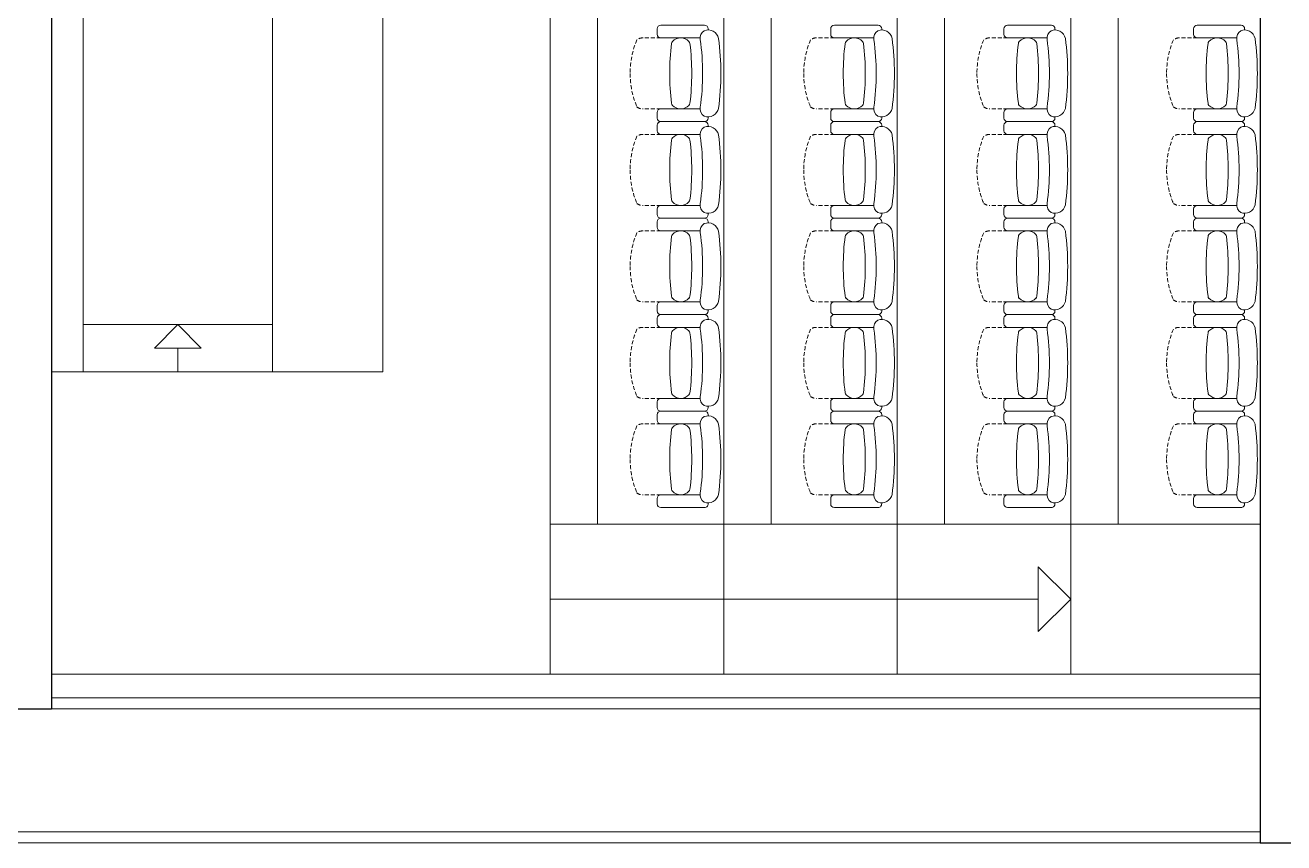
# Model space of a CAD drawing. Header units: inches. Extents: x 11 to 1053, y 2 to 902.
# Drawn here: x 460.9 to 540.6, y 64.4 to 116.2 of the extents above; entities that cross this region are included whole.
import ezdxf

# ---------------------------------------------------------------- set-up
doc = ezdxf.new("R2010")
doc.units = ezdxf.units.IN
doc.header["$MEASUREMENT"] = 0
doc.linetypes.add('DASHED2', pattern=[0.375, 0.25, -0.125])
for name, color, linetype, lineweight in [('OPREMA', 253, 'Continuous', 0), ('STOLARIJA', 5, 'Continuous', 0), ('ZID', 5, 'Continuous', 30)]:
    doc.layers.add(name, color=color, linetype=linetype, lineweight=lineweight)

msp = doc.modelspace()

# ---------------------------------------------------------------- linework, layer by layer
at = {"layer": 'OPREMA'}
for p, q in [((494.13, 163.409, 50), (494.13, 75.109, 50)), ((505.13, 163.409, 50), (505.13, 75.109, 50)), ((497.13, 153.909, 50), (497.13, 84.609, 50)), ((508.13, 153.909, 50), (508.13, 84.609, 50)), ((464.53, 144.259, 50), (464.53, 94.259, 50)), ((476.53, 144.259, 50), (476.53, 94.259, 50)), ((483.53, 144.259, 50), (483.53, 94.259, 50)), ((516.13, 119.259, 50), (516.13, 84.259, 50)), ((519.13, 84.609, 50), (519.13, 119.259, 50)), ((527.13, 84.259, 50), (527.13, 119.259, 50)), ((530.13, 84.609, 50), (530.13, 119.259, 50)), ((500.912, 115.657, 50), (500.912, 116.004, 50)), ((503.915, 116.234, 50), (501.143, 116.234, 50)), ((503.915, 116.234, 50), (501.143, 116.234, 50)), ((504.146, 115.931, 50), (504.146, 116.004, 50)), ((511.912, 115.657, 50), (511.912, 116.004, 50)), ((514.915, 116.234, 50), (512.143, 116.234, 50)), ((514.915, 116.234, 50), (512.143, 116.234, 50)), ((515.146, 115.931, 50), (515.146, 116.004, 50)), ((522.892, 115.657, 50), (522.892, 116.004, 50)), ((525.895, 116.234, 50), (523.123, 116.234, 50)), ((525.895, 116.234, 50), (523.123, 116.234, 50)), ((526.126, 115.931, 50), (526.126, 116.004, 50)), ((534.912, 115.657, 50), (534.912, 116.004, 50)), ((537.915, 116.234, 50), (535.143, 116.234, 50)), ((537.915, 116.234, 50), (535.143, 116.234, 50)), ((538.146, 115.931, 50), (538.146, 116.004, 50)), ((501.143, 115.427, 50), (503.639, 115.427, 50)), ((512.143, 115.427, 50), (514.639, 115.427, 50)), ((523.123, 115.427, 50), (525.619, 115.427, 50)), ((535.143, 115.427, 50), (537.639, 115.427, 50)), ((501.143, 110.927, 50), (503.639, 110.927, 50)), ((512.143, 110.927, 50), (514.639, 110.927, 50)), ((523.123, 110.927, 50), (525.619, 110.927, 50)), ((535.143, 110.927, 50), (537.639, 110.927, 50)), ((500.912, 110.696, 50), (500.912, 110.35, 50)), ((503.915, 110.119, 50), (501.143, 110.119, 50)), ((503.915, 110.119, 50), (501.143, 110.119, 50)), ((504.146, 110.423, 50), (504.146, 110.35, 50)), ((504.146, 110.423, 50), (504.146, 110.355, 50)), ((511.912, 110.696, 50), (511.912, 110.35, 50)), ((514.915, 110.119, 50), (512.143, 110.119, 50)), ((514.915, 110.119, 50), (512.143, 110.119, 50)), ((515.146, 110.423, 50), (515.146, 110.35, 50)), ((515.146, 110.423, 50), (515.146, 110.355, 50)), ((522.892, 110.696, 50), (522.892, 110.35, 50)), ((525.895, 110.119, 50), (523.123, 110.119, 50)), ((525.895, 110.119, 50), (523.123, 110.119, 50)), ((526.126, 110.423, 50), (526.126, 110.35, 50)), ((526.126, 110.423, 50), (526.126, 110.355, 50)), ((534.912, 110.696, 50), (534.912, 110.35, 50)), ((537.915, 110.119, 50), (535.143, 110.119, 50)), ((537.915, 110.119, 50), (535.143, 110.119, 50)), ((538.146, 110.423, 50), (538.146, 110.35, 50)), ((538.146, 110.423, 50), (538.146, 110.355, 50)), ((500.912, 109.542, 50), (500.912, 109.888, 50)), ((501.143, 109.311, 50), (503.639, 109.311, 50)), ((504.146, 109.815, 50), (504.146, 109.888, 50)), ((511.912, 109.542, 50), (511.912, 109.888, 50)), ((512.143, 109.311, 50), (514.639, 109.311, 50)), ((515.146, 109.815, 50), (515.146, 109.888, 50)), ((522.892, 109.542, 50), (522.892, 109.888, 50)), ((523.123, 109.311, 50), (525.619, 109.311, 50)), ((526.126, 109.815, 50), (526.126, 109.888, 50)), ((534.912, 109.542, 50), (534.912, 109.888, 50)), ((535.143, 109.311, 50), (537.639, 109.311, 50)), ((538.146, 109.815, 50), (538.146, 109.888, 50)), ((500.912, 104.581, 50), (500.912, 104.234, 50)), ((501.143, 104.811, 50), (503.639, 104.811, 50)), ((511.912, 104.581, 50), (511.912, 104.234, 50)), ((512.143, 104.811, 50), (514.639, 104.811, 50)), ((522.892, 104.581, 50), (522.892, 104.234, 50)), ((523.123, 104.811, 50), (525.619, 104.811, 50)), ((534.912, 104.581, 50), (534.912, 104.234, 50)), ((535.143, 104.811, 50), (537.639, 104.811, 50)), ((500.912, 103.427, 50), (500.912, 103.773, 50)), ((503.915, 104.004, 50), (501.143, 104.004, 50)), ((503.915, 104.004, 50), (501.143, 104.004, 50)), ((504.146, 104.307, 50), (504.146, 104.234, 50)), ((504.146, 104.307, 50), (504.146, 104.239, 50)), ((504.146, 103.7, 50), (504.146, 103.773, 50)), ((511.912, 103.427, 50), (511.912, 103.773, 50)), ((514.915, 104.004, 50), (512.143, 104.004, 50)), ((514.915, 104.004, 50), (512.143, 104.004, 50)), ((515.146, 104.307, 50), (515.146, 104.234, 50)), ((515.146, 104.307, 50), (515.146, 104.239, 50)), ((515.146, 103.7, 50), (515.146, 103.773, 50)), ((522.892, 103.427, 50), (522.892, 103.773, 50)), ((525.895, 104.004, 50), (523.123, 104.004, 50)), ((525.895, 104.004, 50), (523.123, 104.004, 50)), ((526.126, 104.307, 50), (526.126, 104.234, 50)), ((526.126, 104.307, 50), (526.126, 104.239, 50)), ((526.126, 103.7, 50), (526.126, 103.773, 50)), ((534.912, 103.427, 50), (534.912, 103.773, 50)), ((537.915, 104.004, 50), (535.143, 104.004, 50)), ((537.915, 104.004, 50), (535.143, 104.004, 50)), ((538.146, 104.307, 50), (538.146, 104.234, 50)), ((538.146, 104.307, 50), (538.146, 104.239, 50)), ((538.146, 103.7, 50), (538.146, 103.773, 50)), ((501.143, 103.196, 50), (503.639, 103.196, 50)), ((512.143, 103.196, 50), (514.639, 103.196, 50)), ((523.123, 103.196, 50), (525.619, 103.196, 50)), ((535.143, 103.196, 50), (537.639, 103.196, 50)), ((500.912, 98.465, 50), (500.912, 98.119, 50)), ((501.143, 98.696, 50), (503.639, 98.696, 50)), ((504.146, 98.192, 50), (504.146, 98.119, 50)), ((504.146, 98.192, 50), (504.146, 98.124, 50)), ((511.912, 98.465, 50), (511.912, 98.119, 50)), ((512.143, 98.696, 50), (514.639, 98.696, 50)), ((515.146, 98.192, 50), (515.146, 98.119, 50)), ((515.146, 98.192, 50), (515.146, 98.124, 50)), ((522.892, 98.465, 50), (522.892, 98.119, 50)), ((523.123, 98.696, 50), (525.619, 98.696, 50)), ((526.126, 98.192, 50), (526.126, 98.119, 50)), ((526.126, 98.192, 50), (526.126, 98.124, 50)), ((534.912, 98.465, 50), (534.912, 98.119, 50)), ((535.143, 98.696, 50), (537.639, 98.696, 50)), ((538.146, 98.192, 50), (538.146, 98.119, 50)), ((538.146, 98.192, 50), (538.146, 98.124, 50)), ((500.912, 97.311, 50), (500.912, 97.657, 50)), ((503.915, 97.888, 50), (501.143, 97.888, 50)), ((503.915, 97.888, 50), (501.143, 97.888, 50)), ((504.146, 97.585, 50), (504.146, 97.657, 50)), ((511.912, 97.311, 50), (511.912, 97.657, 50)), ((514.915, 97.888, 50), (512.143, 97.888, 50)), ((514.915, 97.888, 50), (512.143, 97.888, 50)), ((515.146, 97.585, 50), (515.146, 97.657, 50)), ((522.892, 97.311, 50), (522.892, 97.657, 50)), ((525.895, 97.888, 50), (523.123, 97.888, 50)), ((525.895, 97.888, 50), (523.123, 97.888, 50)), ((526.126, 97.585, 50), (526.126, 97.657, 50)), ((534.912, 97.311, 50), (534.912, 97.657, 50)), ((537.915, 97.888, 50), (535.143, 97.888, 50)), ((537.915, 97.888, 50), (535.143, 97.888, 50)), ((538.146, 97.585, 50), (538.146, 97.657, 50)), ((476.53, 97.259, 50), (464.53, 97.259, 50)), ((470.53, 97.259, 50), (469.051, 95.772, 50)), ((470.53, 97.259, 50), (472.008, 95.772, 50)), ((501.143, 97.081, 50), (503.639, 97.081, 50)), ((512.143, 97.081, 50), (514.639, 97.081, 50)), ((523.123, 97.081, 50), (525.619, 97.081, 50)), ((535.143, 97.081, 50), (537.639, 97.081, 50)), ((469.051, 95.772, 50), (472.008, 95.772, 50)), ((470.53, 95.772, 50), (470.53, 94.259, 50)), ((478.407, 94.259, 50), (462.53, 94.259, 50)), ((483.53, 94.259, 50), (472.407, 94.259, 50)), ((501.143, 92.581, 50), (503.639, 92.581, 50)), ((512.143, 92.581, 50), (514.639, 92.581, 50)), ((523.123, 92.581, 50), (525.619, 92.581, 50)), ((535.143, 92.581, 50), (537.639, 92.581, 50)), ((500.912, 92.35, 50), (500.912, 92.004, 50)), ((503.915, 91.773, 50), (501.143, 91.773, 50)), ((503.915, 91.773, 50), (501.143, 91.773, 50)), ((504.146, 92.076, 50), (504.146, 92.004, 50)), ((504.146, 92.076, 50), (504.146, 92.009, 50)), ((511.912, 92.35, 50), (511.912, 92.004, 50)), ((514.915, 91.773, 50), (512.143, 91.773, 50)), ((514.915, 91.773, 50), (512.143, 91.773, 50)), ((515.146, 92.076, 50), (515.146, 92.004, 50)), ((515.146, 92.076, 50), (515.146, 92.009, 50)), ((522.892, 92.35, 50), (522.892, 92.004, 50)), ((525.895, 91.773, 50), (523.123, 91.773, 50)), ((525.895, 91.773, 50), (523.123, 91.773, 50)), ((526.126, 92.076, 50), (526.126, 92.004, 50)), ((526.126, 92.076, 50), (526.126, 92.009, 50)), ((534.912, 92.35, 50), (534.912, 92.004, 50)), ((537.915, 91.773, 50), (535.143, 91.773, 50)), ((537.915, 91.773, 50), (535.143, 91.773, 50)), ((538.146, 92.076, 50), (538.146, 92.004, 50)), ((538.146, 92.076, 50), (538.146, 92.009, 50)), ((500.912, 91.196, 50), (500.912, 91.542, 50)), ((501.143, 90.965, 50), (503.639, 90.965, 50)), ((504.146, 91.469, 50), (504.146, 91.542, 50)), ((511.912, 91.196, 50), (511.912, 91.542, 50)), ((512.143, 90.965, 50), (514.639, 90.965, 50)), ((515.146, 91.469, 50), (515.146, 91.542, 50)), ((522.892, 91.196, 50), (522.892, 91.542, 50)), ((523.123, 90.965, 50), (525.619, 90.965, 50)), ((526.126, 91.469, 50), (526.126, 91.542, 50)), ((534.912, 91.196, 50), (534.912, 91.542, 50)), ((535.143, 90.965, 50), (537.639, 90.965, 50)), ((538.146, 91.469, 50), (538.146, 91.542, 50)), ((500.912, 86.234, 50), (500.912, 85.888, 50)), ((501.143, 86.465, 50), (503.639, 86.465, 50)), ((511.912, 86.234, 50), (511.912, 85.888, 50)), ((512.143, 86.465, 50), (514.639, 86.465, 50)), ((522.892, 86.234, 50), (522.892, 85.888, 50)), ((523.123, 86.465, 50), (525.619, 86.465, 50)), ((534.912, 86.234, 50), (534.912, 85.888, 50)), ((535.143, 86.465, 50), (537.639, 86.465, 50)), ((503.915, 85.657, 50), (501.143, 85.657, 50)), ((514.915, 85.657, 50), (512.143, 85.657, 50)), ((525.895, 85.657, 50), (523.123, 85.657, 50)), ((537.915, 85.657, 50), (535.143, 85.657, 50)), ((494.13, 84.609, 50), (539.13, 84.609, 50)), ((516.13, 84.259, 50), (516.13, 75.109, 50)), ((516.13, 75.109, 50), (516.13, 84.259, 50)), ((527.13, 75.109, 50), (527.13, 84.259, 50)), ((527.13, 79.859, 50), (525.066, 81.905, 50)), ((525.066, 81.905, 50), (525.066, 77.812, 50)), ((494.13, 79.859, 50), (525.066, 79.859, 50)), ((527.13, 79.859, 50), (525.066, 77.812, 50))]:
    msp.add_line(p, q, dxfattribs=at)
at = {"layer": 'OPREMA', "linetype": 'DASHED2'}
for p, q in [((501.143, 115.427, 50), (499.987, 115.427, 50)), ((512.143, 115.427, 50), (510.987, 115.427, 50)), ((523.123, 115.427, 50), (521.966, 115.427, 50)), ((535.143, 115.427, 50), (533.987, 115.427, 50)), ((501.143, 110.927, 50), (499.987, 110.927, 50)), ((512.143, 110.927, 50), (510.987, 110.927, 50)), ((523.123, 110.927, 50), (521.966, 110.927, 50)), ((535.143, 110.927, 50), (533.987, 110.927, 50)), ((501.143, 109.311, 50), (499.987, 109.311, 50)), ((512.143, 109.311, 50), (510.987, 109.311, 50)), ((523.123, 109.311, 50), (521.966, 109.311, 50)), ((535.143, 109.311, 50), (533.987, 109.311, 50)), ((501.143, 104.811, 50), (499.987, 104.811, 50)), ((512.143, 104.811, 50), (510.987, 104.811, 50)), ((523.123, 104.811, 50), (521.966, 104.811, 50)), ((535.143, 104.811, 50), (533.987, 104.811, 50)), ((501.143, 103.196, 50), (499.987, 103.196, 50)), ((512.143, 103.196, 50), (510.987, 103.196, 50)), ((523.123, 103.196, 50), (521.966, 103.196, 50)), ((535.143, 103.196, 50), (533.987, 103.196, 50)), ((501.143, 98.696, 50), (499.987, 98.696, 50)), ((512.143, 98.696, 50), (510.987, 98.696, 50)), ((523.123, 98.696, 50), (521.966, 98.696, 50)), ((535.143, 98.696, 50), (533.987, 98.696, 50)), ((501.143, 97.081, 50), (499.987, 97.081, 50)), ((512.143, 97.081, 50), (510.987, 97.081, 50)), ((523.123, 97.081, 50), (521.966, 97.081, 50)), ((535.143, 97.081, 50), (533.987, 97.081, 50)), ((501.143, 92.581, 50), (499.987, 92.581, 50)), ((512.143, 92.581, 50), (510.987, 92.581, 50)), ((523.123, 92.581, 50), (521.966, 92.581, 50)), ((535.143, 92.581, 50), (533.987, 92.581, 50)), ((501.143, 90.965, 50), (499.987, 90.965, 50)), ((512.143, 90.965, 50), (510.987, 90.965, 50)), ((523.123, 90.965, 50), (521.966, 90.965, 50)), ((535.143, 90.965, 50), (533.987, 90.965, 50)), ((501.143, 86.465, 50), (499.987, 86.465, 50)), ((512.143, 86.465, 50), (510.987, 86.465, 50)), ((523.123, 86.465, 50), (521.966, 86.465, 50)), ((535.143, 86.465, 50), (533.987, 86.465, 50))]:
    msp.add_line(p, q, dxfattribs=at)
at = {"layer": 'OPREMA'}
for centre, radius, start, end in [((501.143, 116.004, 50), 0.231, 90, 180), ((504.215, 115.403, 50), 0.577, 123.25337, 188.15751), ((504.143, 115.256, 50), 0.675, 12.27429, 111.18423), ((503.915, 116.004, 50), 0.231, 360, 90), ((512.143, 116.004, 50), 0.231, 90, 180), ((515.215, 115.403, 50), 0.577, 123.25337, 188.15751), ((515.143, 115.256, 50), 0.675, 12.27429, 111.18423), ((514.915, 116.004, 50), 0.231, 360, 90), ((523.123, 116.004, 50), 0.231, 90, 180), ((526.195, 115.403, 50), 0.577, 123.25337, 188.15751), ((526.123, 115.256, 50), 0.675, 12.27429, 111.18423), ((525.895, 116.004, 50), 0.231, 360, 90), ((535.143, 116.004, 50), 0.231, 90, 180), ((538.215, 115.403, 50), 0.577, 123.25337, 188.15751), ((538.143, 115.256, 50), 0.675, 12.27429, 111.18423), ((537.915, 116.004, 50), 0.231, 360, 90), ((501.143, 115.657, 50), 0.231, 180, 270), ((517.303, 113.177, 50), 15.594, 173.0207, 180), ((502.053, 115.043, 50), 0.231, 136.65582, 173.0207), ((502.407, 114.71, 50), 0.717, 43.34418, 136.65582), ((502.76, 115.043, 50), 0.231, 6.9793, 43.34418), ((487.511, 113.177, 50), 15.594, 0, 6.9793), ((488.686, 113.177, 50), 15.111, 0, 8.15751), ((488.202, 113.177, 50), 16.749, 0, 7.62549), ((512.143, 115.657, 50), 0.231, 180, 270), ((528.303, 113.177, 50), 15.594, 173.0207, 180), ((513.053, 115.043, 50), 0.231, 136.65582, 173.0207), ((513.407, 114.71, 50), 0.717, 43.34418, 136.65582), ((513.76, 115.043, 50), 0.231, 6.9793, 43.34418), ((498.511, 113.177, 50), 15.594, 0, 6.9793), ((499.686, 113.177, 50), 15.111, 0, 8.15751), ((499.202, 113.177, 50), 16.749, 0, 7.62549), ((523.123, 115.657, 50), 0.231, 180, 270), ((539.282, 113.177, 50), 15.594, 173.0207, 180), ((524.033, 115.043, 50), 0.231, 136.65582, 173.0207), ((524.387, 114.71, 50), 0.717, 43.34418, 136.65582), ((524.74, 115.043, 50), 0.231, 6.9793, 43.34418), ((509.491, 113.177, 50), 15.594, 0, 6.9793), ((510.666, 113.177, 50), 15.111, 0, 8.15751), ((510.182, 113.177, 50), 16.749, 0, 7.62549), ((535.143, 115.657, 50), 0.231, 180, 270), ((551.303, 113.177, 50), 15.594, 173.0207, 180), ((536.053, 115.043, 50), 0.231, 136.65582, 173.0207), ((536.407, 114.71, 50), 0.717, 43.34418, 136.65582), ((536.76, 115.043, 50), 0.231, 6.9793, 43.34418), ((521.511, 113.177, 50), 15.594, 0, 6.9793), ((522.686, 113.177, 50), 15.111, 0, 8.15751), ((522.202, 113.177, 50), 16.749, 0, 7.62549), ((517.303, 113.177, 50), 15.594, 180, 186.9793), ((487.511, 113.177, 50), 15.594, 353.0207, 0), ((488.686, 113.177, 50), 15.111, 351.84249, 0), ((488.202, 113.177, 50), 16.749, 352.37451, 0), ((528.303, 113.177, 50), 15.594, 180, 186.9793), ((498.511, 113.177, 50), 15.594, 353.0207, 0), ((499.686, 113.177, 50), 15.111, 351.84249, 0), ((499.202, 113.177, 50), 16.749, 352.37451, 0), ((539.282, 113.177, 50), 15.594, 180, 186.9793), ((509.491, 113.177, 50), 15.594, 353.0207, 0), ((510.666, 113.177, 50), 15.111, 351.84249, 0), ((510.182, 113.177, 50), 16.749, 352.37451, 0), ((551.303, 113.177, 50), 15.594, 180, 186.9793), ((521.511, 113.177, 50), 15.594, 353.0207, 0), ((522.686, 113.177, 50), 15.111, 351.84249, 0), ((522.202, 113.177, 50), 16.749, 352.37451, 0), ((501.143, 110.696, 50), 0.231, 90, 180), ((502.053, 111.31, 50), 0.231, 186.9793, 223.34418), ((502.407, 111.643, 50), 0.717, 223.34418, 316.65582), ((502.76, 111.31, 50), 0.231, 316.65582, 353.0207), ((504.215, 110.951, 50), 0.577, 171.84249, 236.74663), ((504.215, 110.951, 50), 0.577, 171.84249, 236.74663), ((504.143, 111.098, 50), 0.675, 248.81577, 347.72571), ((512.143, 110.696, 50), 0.231, 90, 180), ((513.053, 111.31, 50), 0.231, 186.9793, 223.34418), ((513.407, 111.643, 50), 0.717, 223.34418, 316.65582), ((513.76, 111.31, 50), 0.231, 316.65582, 353.0207), ((515.215, 110.951, 50), 0.577, 171.84249, 236.74663), ((515.215, 110.951, 50), 0.577, 171.84249, 236.74663), ((515.143, 111.098, 50), 0.675, 248.81577, 347.72571), ((523.123, 110.696, 50), 0.231, 90, 180), ((524.033, 111.31, 50), 0.231, 186.9793, 223.34418), ((524.387, 111.643, 50), 0.717, 223.34418, 316.65582), ((524.74, 111.31, 50), 0.231, 316.65582, 353.0207), ((526.195, 110.951, 50), 0.577, 171.84249, 236.74663), ((526.195, 110.951, 50), 0.577, 171.84249, 236.74663), ((526.123, 111.098, 50), 0.675, 248.81577, 347.72571), ((535.143, 110.696, 50), 0.231, 90, 180), ((536.053, 111.31, 50), 0.231, 186.9793, 223.34418), ((536.407, 111.643, 50), 0.717, 223.34418, 316.65582), ((536.76, 111.31, 50), 0.231, 316.65582, 353.0207), ((538.215, 110.951, 50), 0.577, 171.84249, 236.74663), ((538.215, 110.951, 50), 0.577, 171.84249, 236.74663), ((538.143, 111.098, 50), 0.675, 248.81577, 347.72571), ((501.143, 110.35, 50), 0.231, 180, 270), ((501.143, 109.888, 50), 0.231, 90, 180), ((503.915, 110.35, 50), 0.231, 270, 0), ((503.915, 109.888, 50), 0.231, 360, 90), ((512.143, 110.35, 50), 0.231, 180, 270), ((512.143, 109.888, 50), 0.231, 90, 180), ((514.915, 110.35, 50), 0.231, 270, 0), ((514.915, 109.888, 50), 0.231, 360, 90), ((523.123, 110.35, 50), 0.231, 180, 270), ((523.123, 109.888, 50), 0.231, 90, 180), ((525.895, 110.35, 50), 0.231, 270, 0), ((525.895, 109.888, 50), 0.231, 360, 90), ((535.143, 110.35, 50), 0.231, 180, 270), ((535.143, 109.888, 50), 0.231, 90, 180), ((537.915, 110.35, 50), 0.231, 270, 0), ((537.915, 109.888, 50), 0.231, 360, 90), ((501.143, 109.542, 50), 0.231, 180, 270), ((502.407, 108.594, 50), 0.717, 43.34418, 136.65582), ((504.215, 109.287, 50), 0.577, 123.25337, 188.15751), ((504.143, 109.14, 50), 0.675, 12.27429, 111.18423), ((488.202, 107.061, 50), 16.749, 0, 7.62549), ((512.143, 109.542, 50), 0.231, 180, 270), ((513.407, 108.594, 50), 0.717, 43.34418, 136.65582), ((515.215, 109.287, 50), 0.577, 123.25337, 188.15751), ((515.143, 109.14, 50), 0.675, 12.27429, 111.18423), ((499.202, 107.061, 50), 16.749, 0, 7.62549), ((523.123, 109.542, 50), 0.231, 180, 270), ((524.387, 108.594, 50), 0.717, 43.34418, 136.65582), ((526.195, 109.287, 50), 0.577, 123.25337, 188.15751), ((526.123, 109.14, 50), 0.675, 12.27429, 111.18423), ((510.182, 107.061, 50), 16.749, 0, 7.62549), ((535.143, 109.542, 50), 0.231, 180, 270), ((536.407, 108.594, 50), 0.717, 43.34418, 136.65582), ((538.215, 109.287, 50), 0.577, 123.25337, 188.15751), ((538.143, 109.14, 50), 0.675, 12.27429, 111.18423), ((522.202, 107.061, 50), 16.749, 0, 7.62549), ((517.303, 107.061, 50), 15.594, 173.0207, 180), ((502.053, 108.928, 50), 0.231, 136.65582, 173.0207), ((502.76, 108.928, 50), 0.231, 6.9793, 43.34418), ((487.511, 107.061, 50), 15.594, 0, 6.9793), ((488.686, 107.061, 50), 15.111, 0, 8.15751), ((528.303, 107.061, 50), 15.594, 173.0207, 180), ((513.053, 108.928, 50), 0.231, 136.65582, 173.0207), ((513.76, 108.928, 50), 0.231, 6.9793, 43.34418), ((498.511, 107.061, 50), 15.594, 0, 6.9793), ((499.686, 107.061, 50), 15.111, 0, 8.15751), ((539.282, 107.061, 50), 15.594, 173.0207, 180), ((524.033, 108.928, 50), 0.231, 136.65582, 173.0207), ((524.74, 108.928, 50), 0.231, 6.9793, 43.34418), ((509.491, 107.061, 50), 15.594, 0, 6.9793), ((510.666, 107.061, 50), 15.111, 0, 8.15751), ((551.303, 107.061, 50), 15.594, 173.0207, 180), ((536.053, 108.928, 50), 0.231, 136.65582, 173.0207), ((536.76, 108.928, 50), 0.231, 6.9793, 43.34418), ((521.511, 107.061, 50), 15.594, 0, 6.9793), ((522.686, 107.061, 50), 15.111, 0, 8.15751), ((517.303, 107.061, 50), 15.594, 180, 186.9793), ((487.511, 107.061, 50), 15.594, 353.0207, 0), ((488.686, 107.061, 50), 15.111, 351.84249, 0), ((488.202, 107.061, 50), 16.749, 352.37451, 0), ((528.303, 107.061, 50), 15.594, 180, 186.9793), ((498.511, 107.061, 50), 15.594, 353.0207, 0), ((499.686, 107.061, 50), 15.111, 351.84249, 0), ((499.202, 107.061, 50), 16.749, 352.37451, 0), ((539.282, 107.061, 50), 15.594, 180, 186.9793), ((509.491, 107.061, 50), 15.594, 353.0207, 0), ((510.666, 107.061, 50), 15.111, 351.84249, 0), ((510.182, 107.061, 50), 16.749, 352.37451, 0), ((551.303, 107.061, 50), 15.594, 180, 186.9793), ((521.511, 107.061, 50), 15.594, 353.0207, 0), ((522.686, 107.061, 50), 15.111, 351.84249, 0), ((522.202, 107.061, 50), 16.749, 352.37451, 0), ((501.143, 104.581, 50), 0.231, 90, 180), ((502.053, 105.194, 50), 0.231, 186.9793, 223.34418), ((502.407, 105.528, 50), 0.717, 223.34418, 316.65582), ((502.76, 105.194, 50), 0.231, 316.65582, 353.0207), ((504.215, 104.835, 50), 0.577, 171.84249, 236.74663), ((504.215, 104.835, 50), 0.577, 171.84249, 236.74663), ((504.143, 104.982, 50), 0.675, 248.81577, 347.72571), ((512.143, 104.581, 50), 0.231, 90, 180), ((513.053, 105.194, 50), 0.231, 186.9793, 223.34418), ((513.407, 105.528, 50), 0.717, 223.34418, 316.65582), ((513.76, 105.194, 50), 0.231, 316.65582, 353.0207), ((515.215, 104.835, 50), 0.577, 171.84249, 236.74663), ((515.215, 104.835, 50), 0.577, 171.84249, 236.74663), ((515.143, 104.982, 50), 0.675, 248.81577, 347.72571), ((523.123, 104.581, 50), 0.231, 90, 180), ((524.033, 105.194, 50), 0.231, 186.9793, 223.34418), ((524.387, 105.528, 50), 0.717, 223.34418, 316.65582), ((524.74, 105.194, 50), 0.231, 316.65582, 353.0207), ((526.195, 104.835, 50), 0.577, 171.84249, 236.74663), ((526.195, 104.835, 50), 0.577, 171.84249, 236.74663), ((526.123, 104.982, 50), 0.675, 248.81577, 347.72571), ((535.143, 104.581, 50), 0.231, 90, 180), ((536.053, 105.194, 50), 0.231, 186.9793, 223.34418), ((536.407, 105.528, 50), 0.717, 223.34418, 316.65582), ((536.76, 105.194, 50), 0.231, 316.65582, 353.0207), ((538.215, 104.835, 50), 0.577, 171.84249, 236.74663), ((538.215, 104.835, 50), 0.577, 171.84249, 236.74663), ((538.143, 104.982, 50), 0.675, 248.81577, 347.72571), ((501.143, 104.234, 50), 0.231, 180, 270), ((501.143, 103.773, 50), 0.231, 90, 180), ((504.143, 103.025, 50), 0.675, 12.27429, 111.18423), ((503.915, 104.234, 50), 0.231, 270, 0), ((503.915, 103.773, 50), 0.231, 360, 90), ((512.143, 104.234, 50), 0.231, 180, 270), ((512.143, 103.773, 50), 0.231, 90, 180), ((515.143, 103.025, 50), 0.675, 12.27429, 111.18423), ((514.915, 104.234, 50), 0.231, 270, 0), ((514.915, 103.773, 50), 0.231, 360, 90), ((523.123, 104.234, 50), 0.231, 180, 270), ((523.123, 103.773, 50), 0.231, 90, 180), ((526.123, 103.025, 50), 0.675, 12.27429, 111.18423), ((525.895, 104.234, 50), 0.231, 270, 0), ((525.895, 103.773, 50), 0.231, 360, 90), ((535.143, 104.234, 50), 0.231, 180, 270), ((535.143, 103.773, 50), 0.231, 90, 180), ((538.143, 103.025, 50), 0.675, 12.27429, 111.18423), ((537.915, 104.234, 50), 0.231, 270, 0), ((537.915, 103.773, 50), 0.231, 360, 90), ((501.143, 103.427, 50), 0.231, 180, 270), ((502.053, 102.813, 50), 0.231, 136.65582, 173.0207), ((502.407, 102.479, 50), 0.717, 43.34418, 136.65582), ((502.76, 102.813, 50), 0.231, 6.9793, 43.34418), ((504.215, 103.172, 50), 0.577, 123.25337, 188.15751), ((488.686, 100.946, 50), 15.111, 0, 8.15751), ((488.202, 100.946, 50), 16.749, 0, 7.62549), ((512.143, 103.427, 50), 0.231, 180, 270), ((513.053, 102.813, 50), 0.231, 136.65582, 173.0207), ((513.407, 102.479, 50), 0.717, 43.34418, 136.65582), ((513.76, 102.813, 50), 0.231, 6.9793, 43.34418), ((515.215, 103.172, 50), 0.577, 123.25337, 188.15751), ((499.686, 100.946, 50), 15.111, 0, 8.15751), ((499.202, 100.946, 50), 16.749, 0, 7.62549), ((523.123, 103.427, 50), 0.231, 180, 270), ((524.033, 102.813, 50), 0.231, 136.65582, 173.0207), ((524.387, 102.479, 50), 0.717, 43.34418, 136.65582), ((524.74, 102.813, 50), 0.231, 6.9793, 43.34418), ((526.195, 103.172, 50), 0.577, 123.25337, 188.15751), ((510.666, 100.946, 50), 15.111, 0, 8.15751), ((510.182, 100.946, 50), 16.749, 0, 7.62549), ((535.143, 103.427, 50), 0.231, 180, 270), ((536.053, 102.813, 50), 0.231, 136.65582, 173.0207), ((536.407, 102.479, 50), 0.717, 43.34418, 136.65582), ((536.76, 102.813, 50), 0.231, 6.9793, 43.34418), ((538.215, 103.172, 50), 0.577, 123.25337, 188.15751), ((522.686, 100.946, 50), 15.111, 0, 8.15751), ((522.202, 100.946, 50), 16.749, 0, 7.62549), ((517.303, 100.946, 50), 15.594, 173.0207, 180), ((487.511, 100.946, 50), 15.594, 0, 6.9793), ((528.303, 100.946, 50), 15.594, 173.0207, 180), ((498.511, 100.946, 50), 15.594, 0, 6.9793), ((539.282, 100.946, 50), 15.594, 173.0207, 180), ((509.491, 100.946, 50), 15.594, 0, 6.9793), ((551.303, 100.946, 50), 15.594, 173.0207, 180), ((521.511, 100.946, 50), 15.594, 0, 6.9793), ((517.303, 100.946, 50), 15.594, 180, 186.9793), ((487.511, 100.946, 50), 15.594, 353.0207, 0), ((488.686, 100.946, 50), 15.111, 351.84249, 0), ((488.202, 100.946, 50), 16.749, 352.37451, 0), ((528.303, 100.946, 50), 15.594, 180, 186.9793), ((498.511, 100.946, 50), 15.594, 353.0207, 0), ((499.686, 100.946, 50), 15.111, 351.84249, 0), ((499.202, 100.946, 50), 16.749, 352.37451, 0), ((539.282, 100.946, 50), 15.594, 180, 186.9793), ((509.491, 100.946, 50), 15.594, 353.0207, 0), ((510.666, 100.946, 50), 15.111, 351.84249, 0), ((510.182, 100.946, 50), 16.749, 352.37451, 0), ((551.303, 100.946, 50), 15.594, 180, 186.9793), ((521.511, 100.946, 50), 15.594, 353.0207, 0), ((522.686, 100.946, 50), 15.111, 351.84249, 0), ((522.202, 100.946, 50), 16.749, 352.37451, 0), ((502.053, 99.079, 50), 0.231, 186.9793, 223.34418), ((502.407, 99.413, 50), 0.717, 223.34418, 316.65582), ((502.76, 99.079, 50), 0.231, 316.65582, 353.0207), ((513.053, 99.079, 50), 0.231, 186.9793, 223.34418), ((513.407, 99.413, 50), 0.717, 223.34418, 316.65582), ((513.76, 99.079, 50), 0.231, 316.65582, 353.0207), ((524.033, 99.079, 50), 0.231, 186.9793, 223.34418), ((524.387, 99.413, 50), 0.717, 223.34418, 316.65582), ((524.74, 99.079, 50), 0.231, 316.65582, 353.0207), ((536.053, 99.079, 50), 0.231, 186.9793, 223.34418), ((536.407, 99.413, 50), 0.717, 223.34418, 316.65582), ((536.76, 99.079, 50), 0.231, 316.65582, 353.0207), ((501.143, 98.465, 50), 0.231, 90, 180), ((501.143, 98.119, 50), 0.231, 180, 270), ((504.215, 98.72, 50), 0.577, 171.84249, 236.74663), ((504.215, 98.72, 50), 0.577, 171.84249, 236.74663), ((504.143, 98.867, 50), 0.675, 248.81577, 347.72571), ((503.915, 98.119, 50), 0.231, 270, 0), ((512.143, 98.465, 50), 0.231, 90, 180), ((512.143, 98.119, 50), 0.231, 180, 270), ((515.215, 98.72, 50), 0.577, 171.84249, 236.74663), ((515.215, 98.72, 50), 0.577, 171.84249, 236.74663), ((515.143, 98.867, 50), 0.675, 248.81577, 347.72571), ((514.915, 98.119, 50), 0.231, 270, 0), ((523.123, 98.465, 50), 0.231, 90, 180), ((523.123, 98.119, 50), 0.231, 180, 270), ((526.195, 98.72, 50), 0.577, 171.84249, 236.74663), ((526.195, 98.72, 50), 0.577, 171.84249, 236.74663), ((526.123, 98.867, 50), 0.675, 248.81577, 347.72571), ((525.895, 98.119, 50), 0.231, 270, 0), ((535.143, 98.465, 50), 0.231, 90, 180), ((535.143, 98.119, 50), 0.231, 180, 270), ((538.215, 98.72, 50), 0.577, 171.84249, 236.74663), ((538.215, 98.72, 50), 0.577, 171.84249, 236.74663), ((538.143, 98.867, 50), 0.675, 248.81577, 347.72571), ((537.915, 98.119, 50), 0.231, 270, 0), ((501.143, 97.657, 50), 0.231, 90, 180), ((504.215, 97.057, 50), 0.577, 123.25337, 188.15751), ((504.143, 96.91, 50), 0.675, 12.27429, 111.18423), ((503.915, 97.657, 50), 0.231, 360, 90), ((512.143, 97.657, 50), 0.231, 90, 180), ((515.215, 97.057, 50), 0.577, 123.25337, 188.15751), ((515.143, 96.91, 50), 0.675, 12.27429, 111.18423), ((514.915, 97.657, 50), 0.231, 360, 90), ((523.123, 97.657, 50), 0.231, 90, 180), ((526.195, 97.057, 50), 0.577, 123.25337, 188.15751), ((526.123, 96.91, 50), 0.675, 12.27429, 111.18423), ((525.895, 97.657, 50), 0.231, 360, 90), ((535.143, 97.657, 50), 0.231, 90, 180), ((538.215, 97.057, 50), 0.577, 123.25337, 188.15751), ((538.143, 96.91, 50), 0.675, 12.27429, 111.18423), ((537.915, 97.657, 50), 0.231, 360, 90), ((501.143, 97.311, 50), 0.231, 180, 270), ((517.303, 94.831, 50), 15.594, 173.0207, 180), ((502.053, 96.697, 50), 0.231, 136.65582, 173.0207), ((502.407, 96.364, 50), 0.717, 43.34418, 136.65582), ((502.76, 96.697, 50), 0.231, 6.9793, 43.34418), ((487.511, 94.831, 50), 15.594, 0, 6.9793), ((488.686, 94.831, 50), 15.111, 0, 8.15751), ((488.202, 94.831, 50), 16.749, 0, 7.62549), ((512.143, 97.311, 50), 0.231, 180, 270), ((528.303, 94.831, 50), 15.594, 173.0207, 180), ((513.053, 96.697, 50), 0.231, 136.65582, 173.0207), ((513.407, 96.364, 50), 0.717, 43.34418, 136.65582), ((513.76, 96.697, 50), 0.231, 6.9793, 43.34418), ((498.511, 94.831, 50), 15.594, 0, 6.9793), ((499.686, 94.831, 50), 15.111, 0, 8.15751), ((499.202, 94.831, 50), 16.749, 0, 7.62549), ((523.123, 97.311, 50), 0.231, 180, 270), ((539.282, 94.831, 50), 15.594, 173.0207, 180), ((524.033, 96.697, 50), 0.231, 136.65582, 173.0207), ((524.387, 96.364, 50), 0.717, 43.34418, 136.65582), ((524.74, 96.697, 50), 0.231, 6.9793, 43.34418), ((509.491, 94.831, 50), 15.594, 0, 6.9793), ((510.666, 94.831, 50), 15.111, 0, 8.15751), ((510.182, 94.831, 50), 16.749, 0, 7.62549), ((535.143, 97.311, 50), 0.231, 180, 270), ((551.303, 94.831, 50), 15.594, 173.0207, 180), ((536.053, 96.697, 50), 0.231, 136.65582, 173.0207), ((536.407, 96.364, 50), 0.717, 43.34418, 136.65582), ((536.76, 96.697, 50), 0.231, 6.9793, 43.34418), ((521.511, 94.831, 50), 15.594, 0, 6.9793), ((522.686, 94.831, 50), 15.111, 0, 8.15751), ((522.202, 94.831, 50), 16.749, 0, 7.62549), ((517.303, 94.831, 50), 15.594, 180, 186.9793), ((487.511, 94.831, 50), 15.594, 353.0207, 0), ((488.686, 94.831, 50), 15.111, 351.84249, 0), ((488.202, 94.831, 50), 16.749, 352.37451, 0), ((528.303, 94.831, 50), 15.594, 180, 186.9793), ((498.511, 94.831, 50), 15.594, 353.0207, 0), ((499.686, 94.831, 50), 15.111, 351.84249, 0), ((499.202, 94.831, 50), 16.749, 352.37451, 0), ((539.282, 94.831, 50), 15.594, 180, 186.9793), ((509.491, 94.831, 50), 15.594, 353.0207, 0), ((510.666, 94.831, 50), 15.111, 351.84249, 0), ((510.182, 94.831, 50), 16.749, 352.37451, 0), ((551.303, 94.831, 50), 15.594, 180, 186.9793), ((521.511, 94.831, 50), 15.594, 353.0207, 0), ((522.686, 94.831, 50), 15.111, 351.84249, 0), ((522.202, 94.831, 50), 16.749, 352.37451, 0), ((501.143, 92.35, 50), 0.231, 90, 180), ((502.053, 92.964, 50), 0.231, 186.9793, 223.34418), ((502.407, 93.297, 50), 0.717, 223.34418, 316.65582), ((502.76, 92.964, 50), 0.231, 316.65582, 353.0207), ((504.215, 92.604, 50), 0.577, 171.84249, 236.74663), ((504.215, 92.604, 50), 0.577, 171.84249, 236.74663), ((504.143, 92.751, 50), 0.675, 248.81577, 347.72571), ((512.143, 92.35, 50), 0.231, 90, 180), ((513.053, 92.964, 50), 0.231, 186.9793, 223.34418), ((513.407, 93.297, 50), 0.717, 223.34418, 316.65582), ((513.76, 92.964, 50), 0.231, 316.65582, 353.0207), ((515.215, 92.604, 50), 0.577, 171.84249, 236.74663), ((515.215, 92.604, 50), 0.577, 171.84249, 236.74663), ((515.143, 92.751, 50), 0.675, 248.81577, 347.72571), ((523.123, 92.35, 50), 0.231, 90, 180), ((524.033, 92.964, 50), 0.231, 186.9793, 223.34418), ((524.387, 93.297, 50), 0.717, 223.34418, 316.65582), ((524.74, 92.964, 50), 0.231, 316.65582, 353.0207), ((526.195, 92.604, 50), 0.577, 171.84249, 236.74663), ((526.195, 92.604, 50), 0.577, 171.84249, 236.74663), ((526.123, 92.751, 50), 0.675, 248.81577, 347.72571), ((535.143, 92.35, 50), 0.231, 90, 180), ((536.053, 92.964, 50), 0.231, 186.9793, 223.34418), ((536.407, 93.297, 50), 0.717, 223.34418, 316.65582), ((536.76, 92.964, 50), 0.231, 316.65582, 353.0207), ((538.215, 92.604, 50), 0.577, 171.84249, 236.74663), ((538.215, 92.604, 50), 0.577, 171.84249, 236.74663), ((538.143, 92.751, 50), 0.675, 248.81577, 347.72571), ((501.143, 92.004, 50), 0.231, 180, 270), ((501.143, 91.542, 50), 0.231, 90, 180), ((503.915, 92.004, 50), 0.231, 270, 0), ((503.915, 91.542, 50), 0.231, 360, 90), ((512.143, 92.004, 50), 0.231, 180, 270), ((512.143, 91.542, 50), 0.231, 90, 180), ((514.915, 92.004, 50), 0.231, 270, 0), ((514.915, 91.542, 50), 0.231, 360, 90), ((523.123, 92.004, 50), 0.231, 180, 270), ((523.123, 91.542, 50), 0.231, 90, 180), ((525.895, 92.004, 50), 0.231, 270, 0), ((525.895, 91.542, 50), 0.231, 360, 90), ((535.143, 92.004, 50), 0.231, 180, 270), ((535.143, 91.542, 50), 0.231, 90, 180), ((537.915, 92.004, 50), 0.231, 270, 0), ((537.915, 91.542, 50), 0.231, 360, 90), ((501.143, 91.196, 50), 0.231, 180, 270), ((502.407, 90.248, 50), 0.717, 43.34418, 136.65582), ((504.215, 90.941, 50), 0.577, 123.25337, 188.15751), ((504.143, 90.794, 50), 0.675, 12.27429, 111.18423), ((488.202, 88.715, 50), 16.749, 0, 7.62549), ((512.143, 91.196, 50), 0.231, 180, 270), ((513.407, 90.248, 50), 0.717, 43.34418, 136.65582), ((515.215, 90.941, 50), 0.577, 123.25337, 188.15751), ((515.143, 90.794, 50), 0.675, 12.27429, 111.18423), ((499.202, 88.715, 50), 16.749, 0, 7.62549), ((523.123, 91.196, 50), 0.231, 180, 270), ((524.387, 90.248, 50), 0.717, 43.34418, 136.65582), ((526.195, 90.941, 50), 0.577, 123.25337, 188.15751), ((526.123, 90.794, 50), 0.675, 12.27429, 111.18423), ((510.182, 88.715, 50), 16.749, 0, 7.62549), ((535.143, 91.196, 50), 0.231, 180, 270), ((536.407, 90.248, 50), 0.717, 43.34418, 136.65582), ((538.215, 90.941, 50), 0.577, 123.25337, 188.15751), ((538.143, 90.794, 50), 0.675, 12.27429, 111.18423), ((522.202, 88.715, 50), 16.749, 0, 7.62549), ((517.303, 88.715, 50), 15.594, 173.0207, 180), ((502.053, 90.582, 50), 0.231, 136.65582, 173.0207), ((502.76, 90.582, 50), 0.231, 6.9793, 43.34418), ((487.511, 88.715, 50), 15.594, 0, 6.9793), ((488.686, 88.715, 50), 15.111, 0, 8.15751), ((528.303, 88.715, 50), 15.594, 173.0207, 180), ((513.053, 90.582, 50), 0.231, 136.65582, 173.0207), ((513.76, 90.582, 50), 0.231, 6.9793, 43.34418), ((498.511, 88.715, 50), 15.594, 0, 6.9793), ((499.686, 88.715, 50), 15.111, 0, 8.15751), ((539.282, 88.715, 50), 15.594, 173.0207, 180), ((524.033, 90.582, 50), 0.231, 136.65582, 173.0207), ((524.74, 90.582, 50), 0.231, 6.9793, 43.34418), ((509.491, 88.715, 50), 15.594, 0, 6.9793), ((510.666, 88.715, 50), 15.111, 0, 8.15751), ((551.303, 88.715, 50), 15.594, 173.0207, 180), ((536.053, 90.582, 50), 0.231, 136.65582, 173.0207), ((536.76, 90.582, 50), 0.231, 6.9793, 43.34418), ((521.511, 88.715, 50), 15.594, 0, 6.9793), ((522.686, 88.715, 50), 15.111, 0, 8.15751), ((517.303, 88.715, 50), 15.594, 180, 186.9793), ((487.511, 88.715, 50), 15.594, 353.0207, 0), ((488.686, 88.715, 50), 15.111, 351.84249, 0), ((488.202, 88.715, 50), 16.749, 352.37451, 0), ((528.303, 88.715, 50), 15.594, 180, 186.9793), ((498.511, 88.715, 50), 15.594, 353.0207, 0), ((499.686, 88.715, 50), 15.111, 351.84249, 0), ((499.202, 88.715, 50), 16.749, 352.37451, 0), ((539.282, 88.715, 50), 15.594, 180, 186.9793), ((509.491, 88.715, 50), 15.594, 353.0207, 0), ((510.666, 88.715, 50), 15.111, 351.84249, 0), ((510.182, 88.715, 50), 16.749, 352.37451, 0), ((551.303, 88.715, 50), 15.594, 180, 186.9793), ((521.511, 88.715, 50), 15.594, 353.0207, 0), ((522.686, 88.715, 50), 15.111, 351.84249, 0), ((522.202, 88.715, 50), 16.749, 352.37451, 0), ((501.143, 86.234, 50), 0.231, 90, 180), ((502.053, 86.848, 50), 0.231, 186.9793, 223.34418), ((502.407, 87.182, 50), 0.717, 223.34418, 316.65582), ((502.76, 86.848, 50), 0.231, 316.65582, 353.0207), ((504.215, 86.489, 50), 0.577, 171.84249, 236.74663), ((504.215, 86.489, 50), 0.577, 171.84249, 236.74663), ((504.143, 86.636, 50), 0.675, 248.81577, 347.72571), ((512.143, 86.234, 50), 0.231, 90, 180), ((513.053, 86.848, 50), 0.231, 186.9793, 223.34418), ((513.407, 87.182, 50), 0.717, 223.34418, 316.65582), ((513.76, 86.848, 50), 0.231, 316.65582, 353.0207), ((515.215, 86.489, 50), 0.577, 171.84249, 236.74663), ((515.215, 86.489, 50), 0.577, 171.84249, 236.74663), ((515.143, 86.636, 50), 0.675, 248.81577, 347.72571), ((523.123, 86.234, 50), 0.231, 90, 180), ((524.033, 86.848, 50), 0.231, 186.9793, 223.34418), ((524.387, 87.182, 50), 0.717, 223.34418, 316.65582), ((524.74, 86.848, 50), 0.231, 316.65582, 353.0207), ((526.195, 86.489, 50), 0.577, 171.84249, 236.74663), ((526.195, 86.489, 50), 0.577, 171.84249, 236.74663), ((526.123, 86.636, 50), 0.675, 248.81577, 347.72571), ((535.143, 86.234, 50), 0.231, 90, 180), ((536.053, 86.848, 50), 0.231, 186.9793, 223.34418), ((536.407, 87.182, 50), 0.717, 223.34418, 316.65582), ((536.76, 86.848, 50), 0.231, 316.65582, 353.0207), ((538.215, 86.489, 50), 0.577, 171.84249, 236.74663), ((538.215, 86.489, 50), 0.577, 171.84249, 236.74663), ((538.143, 86.636, 50), 0.675, 248.81577, 347.72571), ((501.143, 85.888, 50), 0.231, 180, 270), ((503.912, 85.888, 50), 0.231, 270, 18.41424), ((512.143, 85.888, 50), 0.231, 180, 270), ((514.912, 85.888, 50), 0.231, 270, 18.41424), ((523.123, 85.888, 50), 0.231, 180, 270), ((525.892, 85.888, 50), 0.231, 270, 18.41424), ((535.143, 85.888, 50), 0.231, 180, 270), ((537.912, 85.888, 50), 0.231, 270, 18.41424)]:
    msp.add_arc(centre, radius, start, end, dxfattribs=at)
at = {"layer": 'OPREMA', "linetype": 'DASHED2'}
for centre, radius, start, end in [((504.669, 113.177, 50), 5.468, 157.09239, 180), ((499.987, 114.85, 50), 0.577, 90, 127.89164), ((515.669, 113.177, 50), 5.468, 157.09239, 180), ((510.987, 114.85, 50), 0.577, 90, 127.89164), ((526.649, 113.177, 50), 5.468, 157.09239, 180), ((521.966, 114.85, 50), 0.577, 90, 127.89164), ((538.669, 113.177, 50), 5.468, 157.09239, 180), ((533.987, 114.85, 50), 0.577, 90, 127.89164), ((504.669, 113.177, 50), 5.468, 180, 202.90761), ((515.669, 113.177, 50), 5.468, 180, 202.90761), ((526.649, 113.177, 50), 5.468, 180, 202.90761), ((538.669, 113.177, 50), 5.468, 180, 202.90761), ((499.987, 111.504, 50), 0.577, 232.10836, 270), ((510.987, 111.504, 50), 0.577, 232.10836, 270), ((521.966, 111.504, 50), 0.577, 232.10836, 270), ((533.987, 111.504, 50), 0.577, 232.10836, 270), ((499.987, 108.734, 50), 0.577, 90, 127.89164), ((510.987, 108.734, 50), 0.577, 90, 127.89164), ((521.966, 108.734, 50), 0.577, 90, 127.89164), ((533.987, 108.734, 50), 0.577, 90, 127.89164), ((504.669, 107.061, 50), 5.468, 157.09239, 180), ((515.669, 107.061, 50), 5.468, 157.09239, 180), ((526.649, 107.061, 50), 5.468, 157.09239, 180), ((538.669, 107.061, 50), 5.468, 157.09239, 180), ((504.669, 107.061, 50), 5.468, 180, 202.90761), ((515.669, 107.061, 50), 5.468, 180, 202.90761), ((526.649, 107.061, 50), 5.468, 180, 202.90761), ((538.669, 107.061, 50), 5.468, 180, 202.90761), ((499.987, 105.388, 50), 0.577, 232.10836, 270), ((510.987, 105.388, 50), 0.577, 232.10836, 270), ((521.966, 105.388, 50), 0.577, 232.10836, 270), ((533.987, 105.388, 50), 0.577, 232.10836, 270), ((504.669, 100.946, 50), 5.468, 157.09239, 180), ((499.987, 102.619, 50), 0.577, 90, 127.89164), ((515.669, 100.946, 50), 5.468, 157.09239, 180), ((510.987, 102.619, 50), 0.577, 90, 127.89164), ((526.649, 100.946, 50), 5.468, 157.09239, 180), ((521.966, 102.619, 50), 0.577, 90, 127.89164), ((538.669, 100.946, 50), 5.468, 157.09239, 180), ((533.987, 102.619, 50), 0.577, 90, 127.89164), ((504.669, 100.946, 50), 5.468, 180, 202.90761), ((515.669, 100.946, 50), 5.468, 180, 202.90761), ((526.649, 100.946, 50), 5.468, 180, 202.90761), ((538.669, 100.946, 50), 5.468, 180, 202.90761), ((499.987, 99.273, 50), 0.577, 232.10836, 270), ((510.987, 99.273, 50), 0.577, 232.10836, 270), ((521.966, 99.273, 50), 0.577, 232.10836, 270), ((533.987, 99.273, 50), 0.577, 232.10836, 270), ((504.669, 94.831, 50), 5.468, 157.09239, 180), ((499.987, 96.504, 50), 0.577, 90, 127.89164), ((515.669, 94.831, 50), 5.468, 157.09239, 180), ((510.987, 96.504, 50), 0.577, 90, 127.89164), ((526.649, 94.831, 50), 5.468, 157.09239, 180), ((521.966, 96.504, 50), 0.577, 90, 127.89164), ((538.669, 94.831, 50), 5.468, 157.09239, 180), ((533.987, 96.504, 50), 0.577, 90, 127.89164), ((504.669, 94.831, 50), 5.468, 180, 202.90761), ((515.669, 94.831, 50), 5.468, 180, 202.90761), ((526.649, 94.831, 50), 5.468, 180, 202.90761), ((538.669, 94.831, 50), 5.468, 180, 202.90761), ((499.987, 93.157, 50), 0.577, 232.10836, 270), ((510.987, 93.157, 50), 0.577, 232.10836, 270), ((521.966, 93.157, 50), 0.577, 232.10836, 270), ((533.987, 93.157, 50), 0.577, 232.10836, 270), ((499.987, 90.388, 50), 0.577, 90, 127.89164), ((510.987, 90.388, 50), 0.577, 90, 127.89164), ((521.966, 90.388, 50), 0.577, 90, 127.89164), ((533.987, 90.388, 50), 0.577, 90, 127.89164), ((504.669, 88.715, 50), 5.468, 157.09239, 180), ((515.669, 88.715, 50), 5.468, 157.09239, 180), ((526.649, 88.715, 50), 5.468, 157.09239, 180), ((538.669, 88.715, 50), 5.468, 157.09239, 180), ((504.669, 88.715, 50), 5.468, 180, 202.90761), ((515.669, 88.715, 50), 5.468, 180, 202.90761), ((526.649, 88.715, 50), 5.468, 180, 202.90761), ((538.669, 88.715, 50), 5.468, 180, 202.90761), ((499.987, 87.042, 50), 0.577, 232.10836, 270), ((510.987, 87.042, 50), 0.577, 232.10836, 270), ((521.966, 87.042, 50), 0.577, 232.10836, 270), ((533.987, 87.042, 50), 0.577, 232.10836, 270)]:
    msp.add_arc(centre, radius, start, end, dxfattribs=at)
at = {"layer": 'STOLARIJA'}
for p, q in [((462.53, 75.109, 50), (539.13, 75.109, 50)), ((462.53, 73.609, 50), (539.13, 73.609, 50)), ((462.53, 72.909, 50), (539.13, 72.909, 50)), ((382.93, 65.109, 50), (539.13, 65.109, 50)), ((382.93, 64.409, 50), (539.13, 64.409, 50))]:
    msp.add_line(p, q, dxfattribs=at)
at = {"layer": 'ZID'}
for p, q in [((462.53, 163.409, 50), (462.53, 72.909, 50)), ((539.13, 163.409, 50), (539.13, 64.409, 50)), ((459.53, 72.909, 50), (462.53, 72.909, 50)), ((539.13, 64.409, 50), (542.13, 64.409, 50))]:
    msp.add_line(p, q, dxfattribs=at)

doc.saveas('drawing.dxf')
